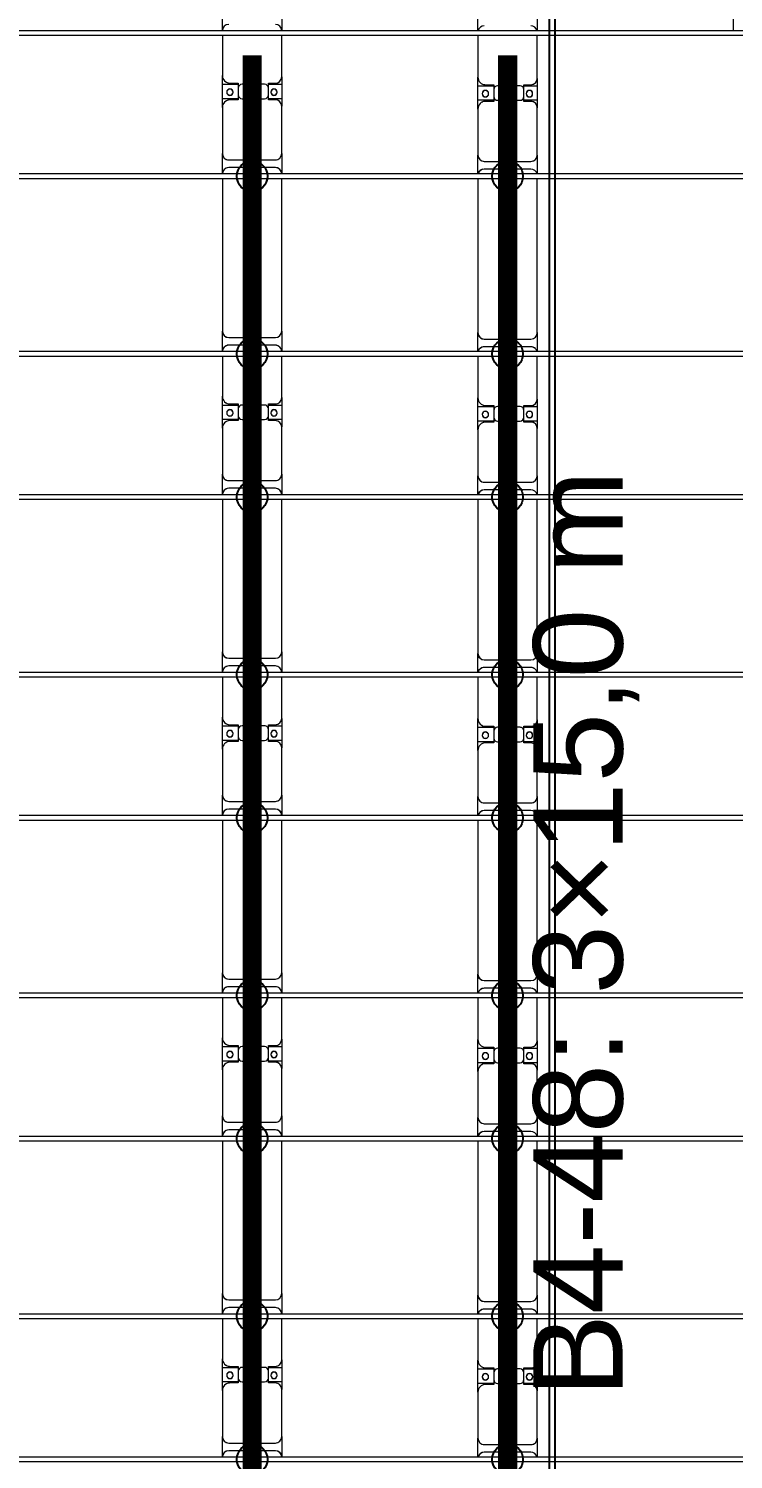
# Model space of a CAD drawing. Header units: millimetres. Extents: x -178706 to 107777, y -87310 to 933.
# Drawn here: x -36641 to -31124, y -75261 to -64066 of the extents above; entities that cross this region are included whole.
import ezdxf

# ---------------------------------------------------------------- set-up
doc = ezdxf.new("R2010")
doc.units = ezdxf.units.MM
doc.layers.add('A-GENM', color=13, linetype='Continuous', lineweight=9)
doc.layers.add('S-BEAM', color=12, linetype='Continuous', lineweight=9)
doc.layers.add('GC-GHI CHU', color=2, linetype='Continuous')
doc.layers.add('GC-HOP 40x60 GIA CUONG', color=1, linetype='Continuous')
doc.styles.add('GC_VN', font='arial.ttf')

# ---------------------------------------------------------------- blocks, each defined once
blk = doc.blocks.new('Dầm C52 - Dầm C52-22346-BỐ TRÍ KHUNG KẾT CẤU BÈ PIN 04')
at = {"layer": 'S-BEAM', "color": 1}
for p, q in [((-87623, 20), (87623, 20)), ((87623, -20), (-87623, -20))]:
    blk.add_line(p, q, dxfattribs=at)
blk = doc.blocks.new('Dầm C52 - Hộp 40x60-15955-BỐ TRÍ KHUNG KẾT CẤU BÈ PIN 04')
at = {"layer": 'S-BEAM', "color": 3, "lineweight": 25}
for p, q in [((-20146, 20), (20146, 20)), ((20146, -20), (-20146, -20))]:
    blk.add_line(p, q, dxfattribs=at)
blk = doc.blocks.new('Dai phao do pin - DẢI PHAO ĐỠ PIN-V76-BỐ TRÍ KHUNG KẾT CẤU BÈ PIN 04')
at = {"layer": 'A-GENM', "color": 7}
blk.add_line((11796, 242), (11930, 242), dxfattribs=at)
blk = doc.blocks.new('Dai phao do pin - DẢI PHAO ĐỠ PIN-V77-BỐ TRÍ KHUNG KẾT CẤU BÈ PIN 04')
at = {"layer": 'A-GENM', "color": 7}
for p, q in [((624, 242), (770, 242)), ((1130, 242), (770, 242)), ((1130, 242), (1312, 242)), ((1198, 242), (1380, 242)), ((1198, 118), (1198, 242)), ((1312, 242), (1312, 118)), ((1704, 242), (1380, 242)), ((1744, 242), (1890, 242)), ((3094, 242), (1890, 242)), ((3134, 242), (3280, 242)), ((3640, 242), (3280, 242)), ((3640, 242), (3822, 242)), ((3708, 242), (3890, 242)), ((3708, 118), (3708, 242)), ((3822, 242), (3822, 118)), ((4214, 242), (3890, 242)), ((4254, 242), (4400, 242)), ((5604, 242), (4400, 242)), ((5644, 242), (5790, 242)), ((6150, 242), (5790, 242)), ((6150, 242), (6332, 242)), ((6218, 242), (6400, 242)), ((6218, 118), (6218, 242)), ((6332, 242), (6332, 118)), ((6724, 242), (6400, 242)), ((6764, 242), (6910, 242)), ((8114, 242), (6910, 242)), ((8154, 242), (8300, 242)), ((8660, 242), (8300, 242)), ((8660, 242), (8842, 242)), ((8728, 242), (8910, 242)), ((8728, 118), (8728, 242)), ((8842, 242), (8842, 118)), ((9234, 242), (8910, 242)), ((9274, 242), (9420, 242)), ((10624, 242), (9420, 242)), ((10664, 242), (10810, 242)), ((11170, 242), (10810, 242)), ((11170, 242), (11352, 242)), ((11238, 242), (11420, 242)), ((11238, 118), (11238, 242)), ((11352, 242), (11352, 118)), ((11744, 242), (11420, 242)), ((11784, 242), (11930, 242)), ((660, -173), (660, 192)), ((720, 192), (720, -173)), ((1190, 118), (1190, 182)), ((1282, 118), (1190, 118)), ((1320, 118), (1228, 118)), ((1320, 182), (1320, 118)), ((1780, -173), (1780, 192)), ((1840, 192), (1840, -173)), ((3170, -173), (3170, 192)), ((3230, 192), (3230, -173)), ((3700, 118), (3700, 182)), ((3792, 118), (3700, 118)), ((3830, 118), (3738, 118)), ((3830, 182), (3830, 118)), ((4290, -173), (4290, 192)), ((4350, 192), (4350, -173)), ((5680, -173), (5680, 192)), ((5740, 192), (5740, -173)), ((6210, 118), (6210, 182)), ((6302, 118), (6210, 118)), ((6340, 118), (6248, 118)), ((6340, 182), (6340, 118)), ((6800, -173), (6800, 192)), ((6860, 192), (6860, -173)), ((8190, -173), (8190, 192)), ((8250, 192), (8250, -173)), ((8720, 118), (8720, 182)), ((8812, 118), (8720, 118)), ((8850, 118), (8758, 118)), ((8850, 182), (8850, 118)), ((9310, -173), (9310, 192)), ((9370, 192), (9370, -173)), ((10700, -173), (10700, 192)), ((10760, 192), (10760, -173)), ((11230, 118), (11230, 182)), ((11322, 118), (11230, 118)), ((11360, 118), (11268, 118)), ((11360, 182), (11360, 118)), ((1198, 88), (1198, -88)), ((1312, -88), (1312, 88)), ((3708, 88), (3708, -88)), ((3822, -88), (3822, 88)), ((6218, 88), (6218, -88)), ((6332, -88), (6332, 88)), ((8728, 88), (8728, -88)), ((8842, -88), (8842, 88)), ((11238, 88), (11238, -88)), ((11352, -88), (11352, 88)), ((770, -223), (624, -223)), ((770, -223), (1140, -223)), ((1312, -223), (1140, -223)), ((1190, -173), (1190, -118)), ((1190, -118), (1282, -118)), ((1198, -223), (1198, -118)), ((1370, -223), (1198, -223)), ((1228, -118), (1320, -118)), ((1312, -118), (1312, -223)), ((1320, -118), (1320, -173)), ((1370, -223), (1704, -223)), ((1890, -223), (1744, -223)), ((1890, -223), (3094, -223)), ((3280, -223), (3134, -223)), ((3280, -223), (3650, -223)), ((3822, -223), (3650, -223)), ((3700, -173), (3700, -118)), ((3700, -118), (3792, -118)), ((3708, -223), (3708, -118)), ((3880, -223), (3708, -223)), ((3738, -118), (3830, -118)), ((3822, -118), (3822, -223)), ((3830, -118), (3830, -173)), ((3880, -223), (4214, -223)), ((4400, -223), (4254, -223)), ((4400, -223), (5604, -223)), ((5790, -223), (5644, -223)), ((5790, -223), (6160, -223)), ((6332, -223), (6160, -223)), ((6210, -173), (6210, -118)), ((6210, -118), (6302, -118)), ((6218, -223), (6218, -118)), ((6390, -223), (6218, -223)), ((6248, -118), (6340, -118)), ((6332, -118), (6332, -223)), ((6340, -118), (6340, -173)), ((6390, -223), (6724, -223)), ((6910, -223), (6764, -223)), ((6910, -223), (8114, -223)), ((8300, -223), (8154, -223)), ((8300, -223), (8670, -223)), ((8842, -223), (8670, -223)), ((8720, -173), (8720, -118)), ((8720, -118), (8812, -118)), ((8728, -223), (8728, -118)), ((8900, -223), (8728, -223)), ((8758, -118), (8850, -118)), ((8842, -118), (8842, -223)), ((8850, -118), (8850, -173)), ((8900, -223), (9234, -223)), ((9420, -223), (9274, -223)), ((9420, -223), (10624, -223)), ((10810, -223), (10664, -223)), ((10810, -223), (11180, -223)), ((11352, -223), (11180, -223)), ((11230, -173), (11230, -118)), ((11230, -118), (11322, -118)), ((11238, -223), (11238, -118)), ((11410, -223), (11238, -223)), ((11268, -118), (11360, -118)), ((11352, -118), (11352, -223)), ((11360, -118), (11360, -173)), ((11410, -223), (11744, -223)), ((11930, -223), (11784, -223))]:
    blk.add_line(p, q, dxfattribs=at)
for centre, radius, start, end in [((610, 192), 50, 360, 75), ((610, 192), 50, 15, 75), ((770, 192), 50, 90, 180), ((770, 192), 50, 135, 180), ((1130, 182), 60, 360, 90), ((1380, 182), 60, 90, 180), ((1730, 192), 50, 360, 74.5359), ((1730, 192), 50, 360, 45), ((1890, 192), 50, 90, 180), ((1890, 192), 50, 105, 180), ((3120, 192), 50, 360, 74.5359), ((3120, 192), 50, 15, 74.5359), ((3280, 192), 50, 90, 180), ((3280, 192), 50, 135, 180), ((3640, 182), 60, 360, 90), ((3890, 182), 60, 90, 180), ((4240, 192), 50, 360, 74.5359), ((4240, 192), 50, 360, 45), ((4400, 192), 50, 90, 180), ((4400, 192), 50, 105, 180), ((5630, 192), 50, 360, 74.5359), ((5630, 192), 50, 15, 74.5359), ((5790, 192), 50, 90, 180), ((5790, 192), 50, 135, 180), ((6150, 182), 60, 360, 90), ((6400, 182), 60, 90, 180), ((6750, 192), 50, 360, 75), ((6750, 192), 50, 360, 45), ((6910, 192), 50, 90, 180), ((6910, 192), 50, 105, 180), ((8140, 192), 50, 360, 74.5359), ((8140, 192), 50, 15, 74.5359), ((8300, 192), 50, 90, 180), ((8300, 192), 50, 135, 180), ((8660, 182), 60, 360, 90), ((8910, 182), 60, 90, 180), ((9260, 192), 50, 360, 75), ((9260, 192), 50, 360, 45), ((9420, 192), 50, 90, 180), ((9420, 192), 50, 109.8739, 180), ((10650, 192), 50, 360, 75), ((10650, 192), 50, 15, 75), ((10810, 192), 50, 90, 180), ((10810, 192), 50, 135, 180), ((11170, 182), 60, 0, 90), ((11420, 182), 60, 90, 180), ((11770, 192), 50, 0, 75), ((1130, 182), 60, 360, 30), ((1228, 88), 30, 90, 180), ((1249, 183), 25, 0, 180), ((1249, 183), 25, 180, 0), ((1251, 183), 25, 0, 180), ((1251, 183), 25, 180, 0), ((1282, 88), 30, 360, 90), ((1380, 182), 60, 150, 180), ((3640, 182), 60, 360, 30), ((3738, 88), 30, 90, 180), ((3759, 183), 25, 360, 180), ((3759, 183), 25, 180, 0), ((3761, 183), 25, 0, 180), ((3761, 183), 25, 180, 0), ((3792, 88), 30, 360, 90), ((3890, 182), 60, 150, 180), ((6150, 182), 60, 360, 30), ((6248, 88), 30, 90, 180), ((6269, 183), 25, 360, 180), ((6269, 183), 25, 180, 0), ((6271, 183), 25, 0, 180), ((6271, 183), 25, 180, 360), ((6302, 88), 30, 0, 90), ((6400, 182), 60, 150, 180), ((8660, 182), 60, 360, 30), ((8758, 88), 30, 90, 180), ((8779, 183), 25, 360, 180), ((8779, 183), 25, 180, 360), ((8781, 183), 25, 0, 180), ((8781, 183), 25, 180, 0), ((8812, 88), 30, 360, 90), ((8910, 182), 60, 150, 180), ((11170, 182), 60, 0, 30), ((11268, 88), 30, 90, 180), ((11289, 183), 25, 0, 180), ((11289, 183), 25, 180, 0), ((11291, 183), 25, 0, 180), ((11291, 183), 25, 180, 360), ((11322, 88), 30, 360, 90), ((11420, 182), 60, 150, 180), ((1228, -88), 30, 180, 270), ((1282, -88), 30, 270, 360), ((3738, -88), 30, 180, 270), ((3792, -88), 30, 270, 360), ((6248, -88), 30, 180, 270), ((6302, -88), 30, 270, 0), ((8758, -88), 30, 180, 270), ((8812, -88), 30, 270, 360), ((11268, -88), 30, 180, 270), ((11322, -88), 30, 270, 360), ((610, -173), 50, 285.4641, 360), ((610, -173), 50, 285.4641, 360), ((770, -173), 50, 180, 270), ((770, -173), 50, 180, 225), ((1140, -173), 50, 270, 360), ((1140, -173), 50, 315, 360), ((1249, -162), 25, 360, 180), ((1249, -162), 25, 180, 360), ((1251, -162), 25, 0, 180), ((1251, -162), 25, 180, 0), ((1370, -173), 50, 180, 270), ((1370, -173), 50, 180, 225), ((1730, -173), 50, 285.4641, 360), ((1730, -173), 50, 315, 360), ((1890, -173), 50, 180, 270), ((1890, -173), 50, 180, 270), ((3120, -173), 50, 285.4641, 360), ((3120, -173), 50, 285.4641, 360), ((3280, -173), 50, 180, 270), ((3280, -173), 50, 180, 225), ((3650, -173), 50, 270, 360), ((3650, -173), 50, 318.2303, 360), ((3759, -162), 25, 0, 180), ((3759, -162), 25, 180, 0), ((3761, -162), 25, 0, 180), ((3761, -162), 25, 180, 360), ((3880, -173), 50, 180, 270), ((3880, -173), 50, 180, 225), ((4240, -173), 50, 285.4641, 360), ((4240, -173), 50, 315, 360), ((4400, -173), 50, 180, 270), ((4400, -173), 50, 180, 270), ((5630, -173), 50, 285.4641, 360), ((5630, -173), 50, 285.4641, 360), ((5790, -173), 50, 180, 270), ((5790, -173), 50, 180, 225), ((6160, -173), 50, 270, 360), ((6160, -173), 50, 315, 360), ((6269, -162), 25, 0, 180), ((6269, -162), 25, 180, 0), ((6271, -162), 25, 0, 180), ((6271, -162), 25, 180, 0), ((6390, -173), 50, 180, 270), ((6390, -173), 50, 180, 225), ((6750, -173), 50, 285.4641, 360), ((6750, -173), 50, 315, 360), ((6910, -173), 50, 180, 270), ((6910, -173), 50, 180, 270), ((8140, -173), 50, 285.4641, 360), ((8140, -173), 50, 285.4641, 360), ((8300, -173), 50, 180, 270), ((8300, -173), 50, 180, 225), ((8670, -173), 50, 270, 360), ((8670, -173), 50, 315, 360), ((8779, -162), 25, 0, 180), ((8779, -162), 25, 180, 360), ((8781, -162), 25, 0, 180), ((8781, -162), 25, 180, 0), ((8900, -173), 50, 180, 270), ((8900, -173), 50, 180, 225), ((9260, -173), 50, 285.4641, 360), ((9260, -173), 50, 315, 360), ((9420, -173), 50, 180, 270), ((9420, -173), 50, 180, 270), ((10650, -173), 50, 285.4641, 360), ((10650, -173), 50, 285.4641, 360), ((10810, -173), 50, 180, 270), ((10810, -173), 50, 180, 225), ((11180, -173), 50, 270, 360), ((11180, -173), 50, 315, 360), ((11289, -162), 25, 0, 180), ((11289, -162), 25, 180, 0), ((11291, -162), 25, 0, 180), ((11291, -162), 25, 180, 0), ((11410, -173), 50, 180, 270), ((11410, -173), 50, 180, 225), ((11770, -173), 50, 285.4641, 360)]:
    blk.add_arc(centre, radius, start, end, dxfattribs=at)
blk = doc.blocks.new('Dai phao do pin - DẢI PHAO ĐỠ PIN-V78-BỐ TRÍ KHUNG KẾT CẤU BÈ PIN 04')
at = {"layer": 'A-GENM', "color": 7}
for p, q in [((611, 242), (770, 242)), ((1130, 242), (770, 242)), ((1130, 242), (1312, 242)), ((1198, 242), (1380, 242)), ((1198, 118), (1198, 242)), ((1312, 242), (1312, 118)), ((1691, 242), (1380, 242)), ((1731, 242), (1890, 242)), ((3081, 242), (1890, 242)), ((3121, 242), (3280, 242)), ((3640, 242), (3280, 242)), ((3640, 242), (3822, 242)), ((3708, 242), (3890, 242)), ((3708, 118), (3708, 242)), ((3822, 242), (3822, 118)), ((4201, 242), (3890, 242)), ((4241, 242), (4400, 242)), ((5591, 242), (4400, 242)), ((5631, 242), (5790, 242)), ((6150, 242), (5790, 242)), ((6150, 242), (6332, 242)), ((6218, 242), (6400, 242)), ((6218, 118), (6218, 242)), ((6332, 242), (6332, 118)), ((6711, 242), (6400, 242)), ((6751, 242), (6910, 242)), ((8101, 242), (6910, 242)), ((8141, 242), (8300, 242)), ((8660, 242), (8300, 242)), ((8660, 242), (8842, 242)), ((8728, 242), (8910, 242)), ((8728, 118), (8728, 242)), ((8842, 242), (8842, 118)), ((9221, 242), (8910, 242)), ((9261, 242), (9420, 242)), ((10611, 242), (9420, 242)), ((10651, 242), (10810, 242)), ((11170, 242), (10810, 242)), ((11170, 242), (11352, 242)), ((11238, 242), (11420, 242)), ((11238, 118), (11238, 242)), ((11352, 242), (11352, 118)), ((11731, 242), (11420, 242)), ((11771, 242), (11930, 242)), ((660, -173), (660, 192)), ((720, 192), (720, -173)), ((1190, 118), (1190, 182)), ((1282, 118), (1190, 118)), ((1320, 118), (1228, 118)), ((1320, 182), (1320, 118)), ((1780, -173), (1780, 192)), ((1840, 192), (1840, -173)), ((3170, -173), (3170, 192)), ((3230, 192), (3230, -173)), ((3700, 118), (3700, 182)), ((3792, 118), (3700, 118)), ((3830, 118), (3738, 118)), ((3830, 182), (3830, 118)), ((4290, -173), (4290, 192)), ((4350, 192), (4350, -173)), ((5680, -173), (5680, 192)), ((5740, 192), (5740, -173)), ((6210, 118), (6210, 182)), ((6302, 118), (6210, 118)), ((6340, 118), (6248, 118)), ((6340, 182), (6340, 118)), ((6800, -173), (6800, 192)), ((6860, 192), (6860, -173)), ((8190, -173), (8190, 192)), ((8250, 192), (8250, -173)), ((8720, 118), (8720, 182)), ((8812, 118), (8720, 118)), ((8850, 118), (8758, 118)), ((8850, 182), (8850, 118)), ((9310, -173), (9310, 192)), ((9370, 192), (9370, -173)), ((10700, -173), (10700, 192)), ((10760, 192), (10760, -173)), ((11230, 118), (11230, 182)), ((11322, 118), (11230, 118)), ((11360, 118), (11268, 118)), ((11360, 182), (11360, 118)), ((1198, 88), (1198, -88)), ((1312, -88), (1312, 88)), ((3708, 88), (3708, -88)), ((3822, -88), (3822, 88)), ((6218, 88), (6218, -88)), ((6332, -88), (6332, 88)), ((8728, 88), (8728, -88)), ((8842, -88), (8842, 88)), ((11238, 88), (11238, -88)), ((11352, -88), (11352, 88)), ((770, -223), (611, -223)), ((770, -223), (1140, -223)), ((1312, -223), (1140, -223)), ((1190, -173), (1190, -118)), ((1190, -118), (1282, -118)), ((1198, -223), (1198, -118)), ((1370, -223), (1198, -223)), ((1228, -118), (1320, -118)), ((1312, -118), (1312, -223)), ((1320, -118), (1320, -173)), ((1370, -223), (1691, -223)), ((1890, -223), (1731, -223)), ((1890, -223), (3081, -223)), ((3280, -223), (3121, -223)), ((3280, -223), (3650, -223)), ((3822, -223), (3650, -223)), ((3700, -173), (3700, -118)), ((3700, -118), (3792, -118)), ((3708, -223), (3708, -118)), ((3880, -223), (3708, -223)), ((3738, -118), (3830, -118)), ((3822, -118), (3822, -223)), ((3830, -118), (3830, -173)), ((3880, -223), (4201, -223)), ((4400, -223), (4241, -223)), ((4400, -223), (5591, -223)), ((5790, -223), (5631, -223)), ((5790, -223), (6160, -223)), ((6332, -223), (6160, -223)), ((6210, -173), (6210, -118)), ((6210, -118), (6302, -118)), ((6218, -223), (6218, -118)), ((6390, -223), (6218, -223)), ((6248, -118), (6340, -118)), ((6332, -118), (6332, -223)), ((6340, -118), (6340, -173)), ((6390, -223), (6711, -223)), ((6910, -223), (6751, -223)), ((6910, -223), (8101, -223)), ((8300, -223), (8141, -223)), ((8300, -223), (8670, -223)), ((8842, -223), (8670, -223)), ((8720, -173), (8720, -118)), ((8720, -118), (8812, -118)), ((8728, -223), (8728, -118)), ((8900, -223), (8728, -223)), ((8758, -118), (8850, -118)), ((8842, -118), (8842, -223)), ((8850, -118), (8850, -173)), ((8900, -223), (9221, -223)), ((9420, -223), (9261, -223)), ((9420, -223), (10611, -223)), ((10810, -223), (10651, -223)), ((10810, -223), (11180, -223)), ((11352, -223), (11180, -223)), ((11230, -173), (11230, -118)), ((11230, -118), (11322, -118)), ((11238, -223), (11238, -118)), ((11410, -223), (11238, -223)), ((11268, -118), (11360, -118)), ((11352, -118), (11352, -223)), ((11360, -118), (11360, -173)), ((11410, -223), (11731, -223)), ((11930, -223), (11771, -223))]:
    blk.add_line(p, q, dxfattribs=at)
for centre, radius, start, end in [((610, 192), 50, 360, 88.6851), ((610, 192), 50, 15, 88.6851), ((770, 192), 50, 90, 180), ((770, 192), 50, 135, 180), ((1130, 182), 60, 360, 90), ((1380, 182), 60, 90, 180), ((1730, 192), 50, 360, 88.6851), ((1730, 192), 50, 360, 45), ((1890, 192), 50, 90, 180), ((1890, 192), 50, 105, 180), ((3120, 192), 50, 360, 88.6851), ((3120, 192), 50, 15, 88.6851), ((3280, 192), 50, 90, 180), ((3280, 192), 50, 135, 180), ((3640, 182), 60, 360, 90), ((3890, 182), 60, 90, 180), ((4240, 192), 50, 360, 88.6851), ((4240, 192), 50, 360, 45), ((4400, 192), 50, 90, 180), ((4400, 192), 50, 105, 180), ((5630, 192), 50, 360, 88.6851), ((5630, 192), 50, 15, 88.6851), ((5790, 192), 50, 90, 180), ((5790, 192), 50, 135, 180), ((6150, 182), 60, 360, 90), ((6400, 182), 60, 90, 180), ((6750, 192), 50, 360, 88.6851), ((6750, 192), 50, 360, 45), ((6910, 192), 50, 90, 180), ((6910, 192), 50, 105, 180), ((8140, 192), 50, 360, 88.6851), ((8140, 192), 50, 15, 88.6851), ((8300, 192), 50, 90, 180), ((8300, 192), 50, 135, 180), ((8660, 182), 60, 360, 90), ((8910, 182), 60, 90, 180), ((9260, 192), 50, 360, 88.6851), ((9260, 192), 50, 360, 45), ((9420, 192), 50, 90, 180), ((9420, 192), 50, 105, 180), ((10650, 192), 50, 360, 88.6851), ((10650, 192), 50, 15, 88.6851), ((10810, 192), 50, 90, 180), ((10810, 192), 50, 135, 180), ((11170, 182), 60, 0, 90), ((11420, 182), 60, 90, 180), ((11770, 192), 50, 0, 88.6851), ((1130, 182), 60, 360, 30), ((1228, 88), 30, 90, 180), ((1249, 183), 25, 0, 180), ((1249, 183), 25, 180, 0), ((1251, 183), 25, 0, 180), ((1251, 183), 25, 180, 0), ((1282, 88), 30, 360, 90), ((1380, 182), 60, 150, 180), ((3640, 182), 60, 360, 30), ((3738, 88), 30, 90, 180), ((3759, 183), 25, 360, 180), ((3759, 183), 25, 180, 0), ((3761, 183), 25, 0, 180), ((3761, 183), 25, 180, 0), ((3792, 88), 30, 360, 90), ((3890, 182), 60, 150, 180), ((6150, 182), 60, 360, 30), ((6248, 88), 30, 90, 180), ((6269, 183), 25, 360, 180), ((6269, 183), 25, 180, 0), ((6271, 183), 25, 0, 180), ((6271, 183), 25, 180, 360), ((6302, 88), 30, 0, 90), ((6400, 182), 60, 150, 180), ((8660, 182), 60, 360, 30), ((8758, 88), 30, 90, 180), ((8779, 183), 25, 360, 180), ((8779, 183), 25, 180, 360), ((8781, 183), 25, 0, 180), ((8781, 183), 25, 180, 0), ((8812, 88), 30, 360, 90), ((8910, 182), 60, 150, 180), ((11170, 182), 60, 0, 30), ((11268, 88), 30, 90, 180), ((11289, 183), 25, 0, 180), ((11289, 183), 25, 180, 0), ((11291, 183), 25, 0, 180), ((11291, 183), 25, 180, 360), ((11322, 88), 30, 360, 90), ((11420, 182), 60, 150, 180), ((1228, -88), 30, 180, 270), ((1282, -88), 30, 270, 360), ((3738, -88), 30, 180, 270), ((3792, -88), 30, 270, 360), ((6248, -88), 30, 180, 270), ((6302, -88), 30, 270, 0), ((8758, -88), 30, 180, 270), ((8812, -88), 30, 270, 360), ((11268, -88), 30, 180, 270), ((11322, -88), 30, 270, 360), ((610, -173), 50, 271.3149, 360), ((610, -173), 50, 285, 360), ((770, -173), 50, 180, 270), ((770, -173), 50, 180, 225), ((1140, -173), 50, 270, 360), ((1140, -173), 50, 315, 360), ((1249, -162), 25, 360, 180), ((1249, -162), 25, 180, 360), ((1251, -162), 25, 0, 180), ((1251, -162), 25, 180, 0), ((1370, -173), 50, 180, 270), ((1370, -173), 50, 180, 225), ((1730, -173), 50, 271.3149, 360), ((1730, -173), 50, 315, 360), ((1890, -173), 50, 180, 270), ((1890, -173), 50, 180, 270), ((3120, -173), 50, 271.3149, 360), ((3120, -173), 50, 285, 360), ((3280, -173), 50, 180, 270), ((3280, -173), 50, 180, 225), ((3650, -173), 50, 270, 360), ((3650, -173), 50, 315, 360), ((3759, -162), 25, 0, 180), ((3759, -162), 25, 180, 0), ((3761, -162), 25, 0, 180), ((3761, -162), 25, 180, 360), ((3880, -173), 50, 180, 270), ((3880, -173), 50, 180, 225), ((4240, -173), 50, 271.3149, 360), ((4240, -173), 50, 315, 360), ((4400, -173), 50, 180, 270), ((4400, -173), 50, 180, 270), ((5630, -173), 50, 271.3149, 360), ((5630, -173), 50, 285, 360), ((5790, -173), 50, 180, 270), ((5790, -173), 50, 180, 225), ((6160, -173), 50, 270, 360), ((6160, -173), 50, 315, 360), ((6269, -162), 25, 0, 180), ((6269, -162), 25, 180, 0), ((6271, -162), 25, 0, 180), ((6271, -162), 25, 180, 0), ((6390, -173), 50, 180, 270), ((6390, -173), 50, 180, 225), ((6750, -173), 50, 271.3149, 360), ((6750, -173), 50, 315, 360), ((6910, -173), 50, 180, 270), ((6910, -173), 50, 180, 270), ((8140, -173), 50, 271.3149, 360), ((8140, -173), 50, 285, 360), ((8300, -173), 50, 180, 270), ((8300, -173), 50, 180, 225), ((8670, -173), 50, 270, 360), ((8670, -173), 50, 315, 360), ((8779, -162), 25, 0, 180), ((8779, -162), 25, 180, 360), ((8781, -162), 25, 0, 180), ((8781, -162), 25, 180, 0), ((8900, -173), 50, 180, 270), ((8900, -173), 50, 180, 225), ((9260, -173), 50, 271.3149, 360), ((9260, -173), 50, 315, 360), ((9420, -173), 50, 180, 270), ((9420, -173), 50, 180, 270), ((10650, -173), 50, 271.3149, 360), ((10650, -173), 50, 285, 360), ((10810, -173), 50, 180, 270), ((10810, -173), 50, 180, 225), ((11180, -173), 50, 270, 360), ((11180, -173), 50, 315, 360), ((11289, -162), 25, 0, 180), ((11289, -162), 25, 180, 0), ((11291, -162), 25, 0, 180), ((11291, -162), 25, 180, 0), ((11410, -173), 50, 180, 270), ((11410, -173), 50, 180, 225), ((11770, -173), 50, 271.3149, 360)]:
    blk.add_arc(centre, radius, start, end, dxfattribs=at)
blk = doc.blocks.new('HOBANMONG_BEPIN 4_rvt-1-BỐ TRÍ KHUNG KẾT CẤU BÈ PIN 04')
at = {"layer": 'A-GENM', "color": 3, "lineweight": 25, "rotation": 90.00010434022374}
for name, p in [('Dai phao do pin - DẢI PHAO ĐỠ PIN-V78-BỐ TRÍ KHUNG KẾT CẤU BÈ PIN 04', (-34882, -75853)), ('Dai phao do pin - DẢI PHAO ĐỠ PIN-V77-BỐ TRÍ KHUNG KẾT CẤU BÈ PIN 04', (-32882, -75865)), ('Dai phao do pin - DẢI PHAO ĐỠ PIN-V76-BỐ TRÍ KHUNG KẾT CẤU BÈ PIN 04', (-30882, -75877))]:
    blk.add_blockref(name, p, dxfattribs=at)
at = {"layer": 'S-BEAM', "color": 3, "lineweight": 25}
for name, p, rotation in [('Dầm C52 - Hộp 40x60-15955-BỐ TRÍ KHUNG KẾT CẤU BÈ PIN 04', (-32542, -59641), 90.00010434022374), ('Dầm C52 - Dầm C52-22346-BỐ TRÍ KHUNG KẾT CẤU BÈ PIN 04', (-83829, -64101), 180.0001043386848), ('Dầm C52 - Dầm C52-22346-BỐ TRÍ KHUNG KẾT CẤU BÈ PIN 04', (-83826, -65221), 180.0001043386848), ('Dầm C52 - Dầm C52-22346-BỐ TRÍ KHUNG KẾT CẤU BÈ PIN 04', (-83822, -66611), 180.0001043386848), ('Dầm C52 - Dầm C52-22346-BỐ TRÍ KHUNG KẾT CẤU BÈ PIN 04', (-83819, -67731), 180.0001043386848), ('Dầm C52 - Dầm C52-22346-BỐ TRÍ KHUNG KẾT CẤU BÈ PIN 04', (-83815, -69121), 180.0001043386848), ('Dầm C52 - Dầm C52-22346-BỐ TRÍ KHUNG KẾT CẤU BÈ PIN 04', (-83812, -70241), 180.0001043386848), ('Dầm C52 - Dầm C52-22346-BỐ TRÍ KHUNG KẾT CẤU BÈ PIN 04', (-83809, -71631), 180.0001043386848), ('Dầm C52 - Dầm C52-22346-BỐ TRÍ KHUNG KẾT CẤU BÈ PIN 04', (-83805, -72751), 180.0001043386848), ('Dầm C52 - Dầm C52-22346-BỐ TRÍ KHUNG KẾT CẤU BÈ PIN 04', (-83802, -74141), 180.0001043386848), ('Dầm C52 - Dầm C52-22346-BỐ TRÍ KHUNG KẾT CẤU BÈ PIN 04', (-83799, -75261), 180.0001043386848)]:
    blk.add_blockref(name, p, dxfattribs=dict(at, rotation=rotation))

msp = doc.modelspace()

# ---------------------------------------------------------------- linework, layer by layer
at = {"layer": 'GC-HOP 40x60 GIA CUONG', "const_width": 150}
for points in [[(-34891, -79276), (-34891, -64276)], [(-32891, -79276), (-32891, -64276)]]:
    msp.add_lwpolyline(points, dxfattribs=at)
at = {"layer": 'GC-HOP 40x60 GIA CUONG'}
for centre in [(-34891, -65221), (-32891, -65221), (-34891, -66611), (-32891, -66611), (-34891, -67731), (-32891, -67731), (-34891, -69121), (-32891, -69121), (-34891, -70241), (-32891, -70241), (-34891, -71631), (-32891, -71631), (-34891, -72751), (-32891, -72751), (-34891, -74141), (-32891, -74141), (-34891, -75261), (-32891, -75261)]:
    msp.add_circle(centre, 120, dxfattribs=at)

# ---------------------------------------------------------------- block references
at = {"lineweight": 5}
msp.add_blockref('HOBANMONG_BEPIN 4_rvt-1-BỐ TRÍ KHUNG KẾT CẤU BÈ PIN 04', (0, 0), dxfattribs=at)

# ---------------------------------------------------------------- texts
at = {"layer": 'GC-GHI CHU', "style": 'GC_VN'}
msp.add_text('B4-48: 3×15,0 m', height=700, rotation=90, dxfattribs=at).set_placement((-31991, -74776))

doc.saveas('drawing.dxf')
